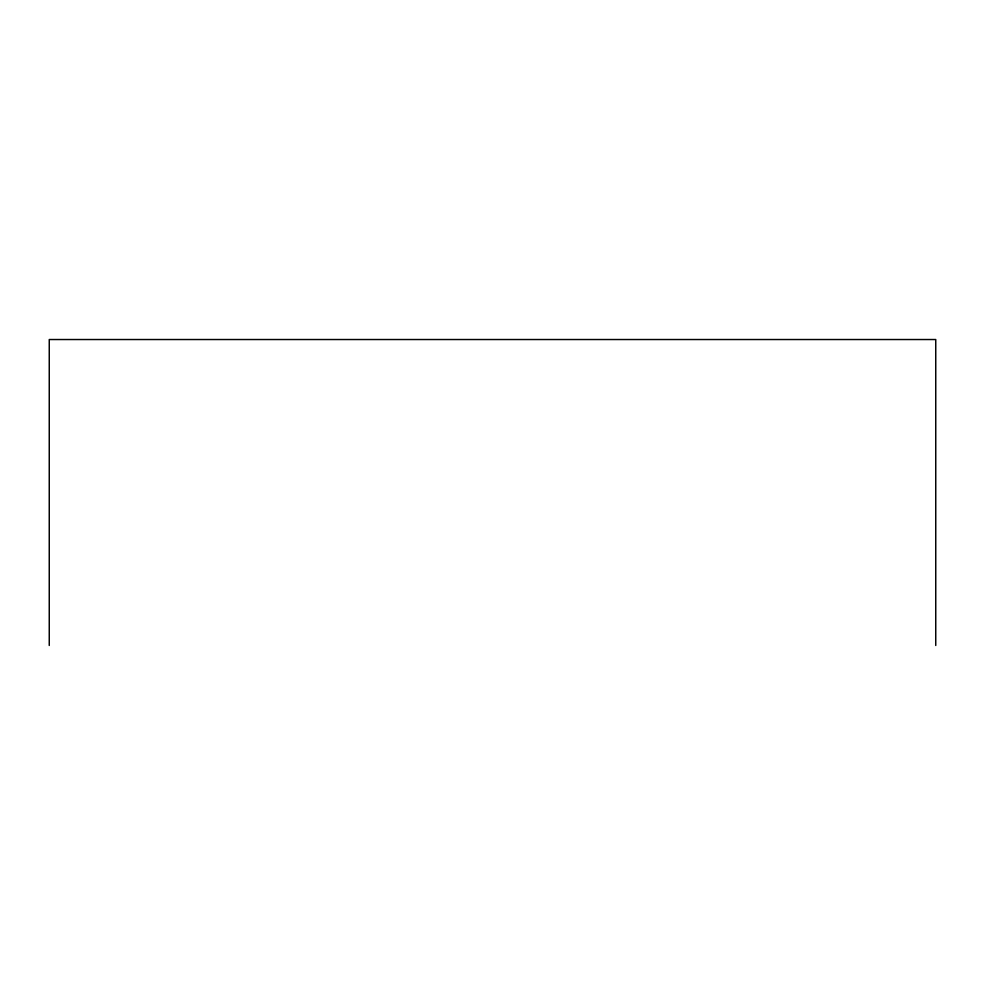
<?xml version="1.0" encoding="UTF-8"?>
<svg xmlns="http://www.w3.org/2000/svg" width="985" height="985" viewBox="0 0 985 985"><rect width="100%" height="100%" fill="white"/><g stroke="black" fill="none" stroke-linecap="round" stroke-linejoin="round"><path stroke-width="1.48" d="M935.75 645.471L935.75 339.529L49.25 339.529L49.25 645.471"/></g></svg>
